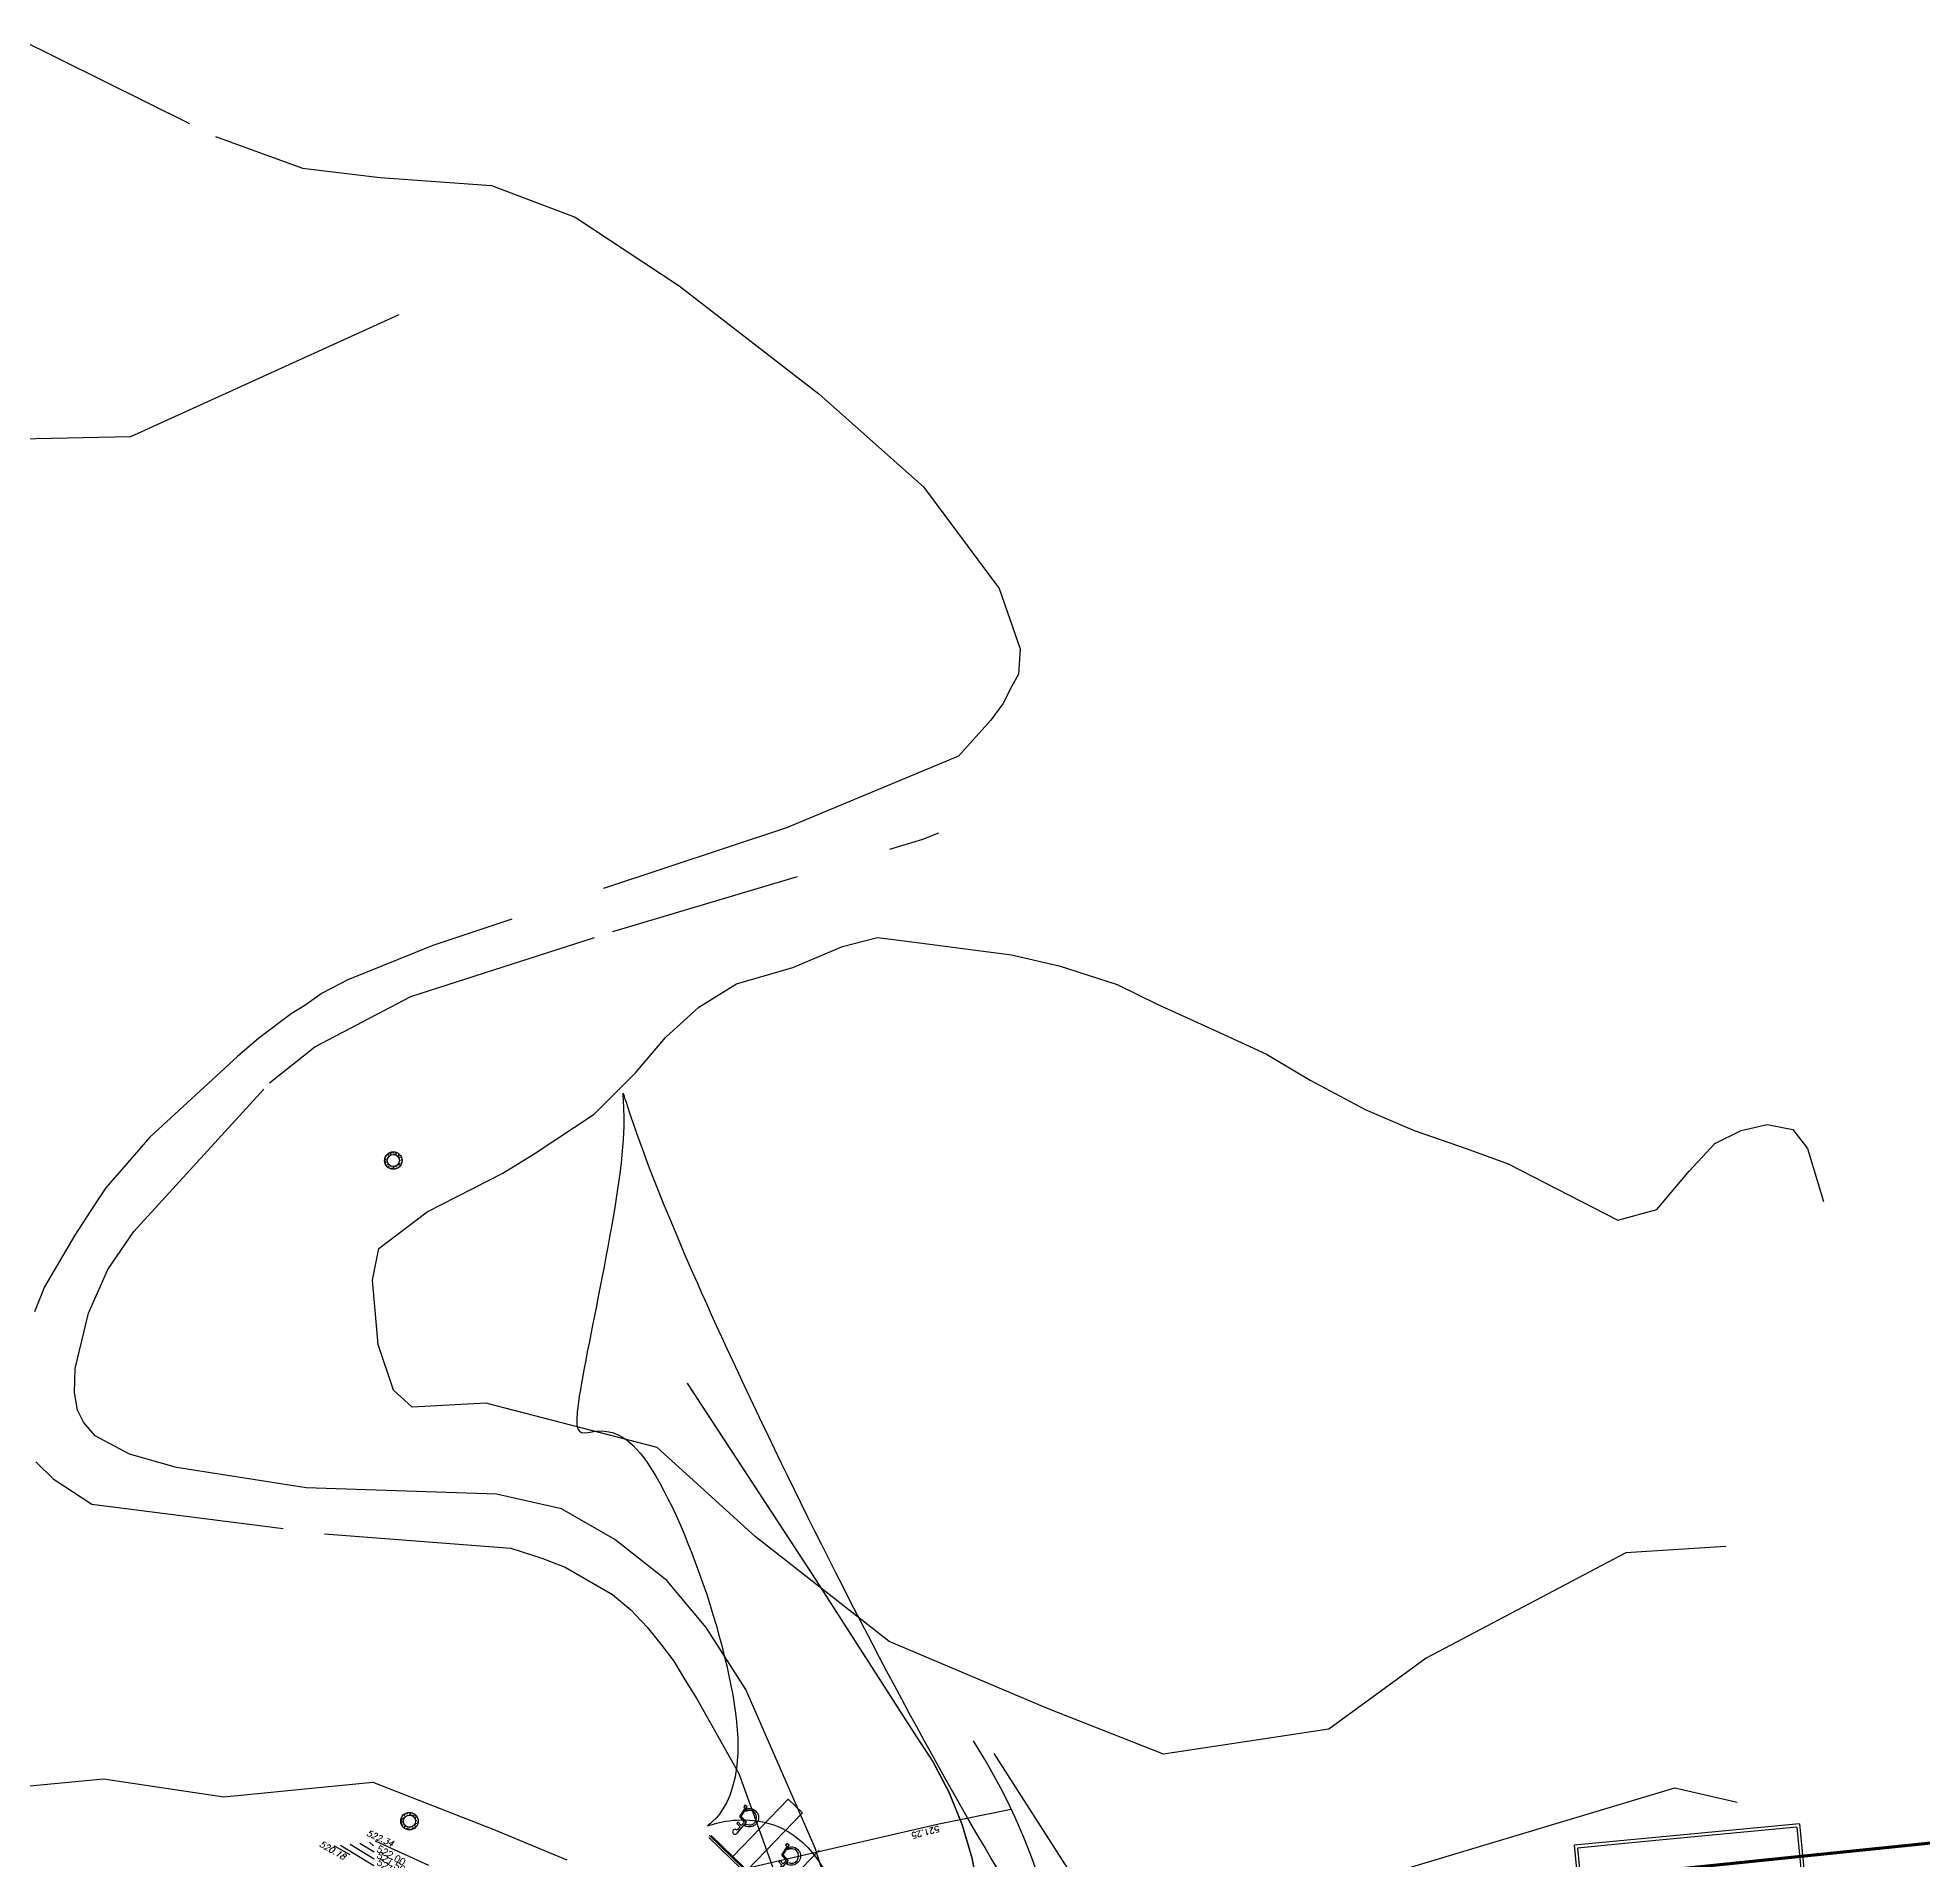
# Model space of a CAD drawing. Header units: metres. Extents: x 222509 to 223547, y 765290 to 766147.
# Drawn here: x 222982.7 to 223106.9, y 765973.2 to 766093.2 of the extents above; entities that cross this region are included whole.
import ezdxf
from ezdxf.enums import TextEntityAlignment as Align

# ---------------------------------------------------------------- set-up
doc = ezdxf.new("R2010")
doc.units = ezdxf.units.M
doc.linetypes.add('DASHED', pattern=[19.05, 12.7, -6.35])
for name, color, linetype in [('55', 8, 'Continuous'), ('IZ  dak-0.1', 8, 'Continuous'), ('IZ-sanit', 151, 'Continuous'), ('M2606', 253, 'Continuous'), ('maim kayam', 140, 'DASHED'), ('PNT2510', 8, 'Continuous'), ('PNTELEV2510', 7, 'Continuous'), ('R-K GOVA', 8, 'Continuous'), ('rony', 211, 'Continuous'), ('SM', 8, 'DASHED'), ('Tcontours1', 250, 'Continuous'), ('Tcontours2', 250, 'DASHED'), ('tich', 8, 'Continuous'), ('tich-roni', 8, 'Continuous'), ('TM', 8, 'DASHED')]:
    doc.layers.add(name, color=color, linetype=linetype)
for name, color, linetype, lineweight in [('M1510', 8, 'Continuous', 25), ('M2405', 8, 'DASHED', 25), ('Y-Drain Pipe Well', 5, 'Continuous', 35)]:
    doc.layers.add(name, color=color, linetype=linetype, lineweight=lineweight)
doc.styles.add('CIVILCADMAIN', font='d2w.shx')
doc.styles.add('hagar100', font='txt.shx', dxfattribs={"height": 20})
doc.styles.add('PTXT', font='txt.shx')

# ---------------------------------------------------------------- blocks, each defined once
blk = doc.blocks.new('G$C48AC2FB6')
at = {"layer": 'maim kayam', "ltscale": 0.1, "const_width": 0.2}
blk.add_lwpolyline([(223251.45, 765961.28), (223227.7, 765971.68), (223203.63, 765974.22), (223164.74, 765976.54), (223111.82, 765974.69), (223046.54, 765967.98), (222997.36, 765955.69)], dxfattribs=at)
blk = doc.blocks.new('SRVPNO9')
at = {"layer": 'PNTELEV2510', "style": 'PTXT', "oblique": 15}
blk.add_attdef('ELEV2', text='', height=1, dxfattribs=at).set_placement((-0.03, -1.72), align=Align.CENTER)
blk = doc.blocks.new('G$CAC2BD834')
at = {"layer": '55'}
blk.add_lwpolyline([(223045.7, 765980.13), (223054.17, 765966.94), (223090.56, 765977.88), (223094.67, 765976.94)], dxfattribs=at)
blk.add_lwpolyline([(223045.7, 765980.13), (223054.17, 765966.94), (223090.56, 765977.88), (223094.67, 765976.94)], dxfattribs=at)
at = {"layer": 'PNT2510'}
for p in [(223002.28, 765974.04, 520.18), (223005, 765974.35, 522.34)]:
    blk.add_point(p, dxfattribs=at)
at = {"layer": 'SM', "ltscale": 0.3}
blk.add_lwpolyline([(223005, 765974.35), (223012.53, 765970.96), (223018.44, 765967.43), (223024.93, 765963.66), (223029.64, 765962.09)], dxfattribs=at)
at = {"layer": 'Tcontours1'}
for points, elevation in [([(223003.31, 765974.16), (223004.88, 765973.2)], 521), ([(223004.57, 765974.3), (223004.85, 765974.06)], 522)]:
    blk.add_lwpolyline(points, dxfattribs=dict(at, elevation=elevation))
at = {"layer": 'Tcontours2'}
for points, elevation in [([(223002.68, 765974.09), (223004.86, 765972.75)], 520.5), ([(223003.94, 765974.23), (223004.88, 765973.66)], 521.5)]:
    blk.add_lwpolyline(points, dxfattribs=dict(at, elevation=elevation))
at = {"layer": 'TM', "ltscale": 0.3}
blk.add_lwpolyline([(223029.64, 765962.09), (223022.39, 765963.35), (223013.28, 765967.89), (223002.28, 765974.04)], dxfattribs=at)
at = {"layer": 'PNT2510'}
ref = blk.add_blockref('SRVPNO9', (223002.28, 765974.04, 520.18), dxfattribs=dict(at, xscale=0.4, yscale=0.4, zscale=0.4))
ref.add_attrib('ELEV2', '520.18', dxfattribs={"layer": 'PNTELEV2510', "height": 0.4, "rotation": 330.259, "style": 'PTXT', "oblique": 15}).set_placement((223002.05, 765973.59, 520.18), align=Align.CENTER)
ref = blk.add_blockref('SRVPNO9', (223005, 765974.35, 522.34), dxfattribs=dict(at, xscale=0.4, yscale=0.4, zscale=0.4))
ref.add_attrib('ELEV2', '522.34', dxfattribs={"layer": 'PNTELEV2510', "height": 0.4, "rotation": 335.5697, "style": 'PTXT', "oblique": 15}).set_placement((223005.2, 765974.37, 522.34), align=Align.CENTER)
at = {"layer": 'Tcontours1', "style": 'CIVILCADMAIN'}
for s, rotation, p in [('522.00', 331.2526, (223006.01, 765973.42, 522)), ('521.00', 328.5266, (223006.01, 765972.51, 521))]:
    blk.add_text(s, height=0.5, rotation=rotation, dxfattribs=at).set_placement(p, align=Align.MIDDLE_CENTER)
at = {"layer": 'Tcontours2', "style": 'CIVILCADMAIN'}
blk.add_text('521.50', height=0.5, rotation=328.5266, dxfattribs=at).set_placement((223006.01, 765972.97, 521.5), align=Align.MIDDLE_CENTER)
blk = doc.blocks.new('A$C05D644B8')
at = {"layer": 'rony'}
blk.add_lwpolyline([(0.519, 1.362), (0.433, 0.692), (0.781, 0.594), (0.79, 0.062), (0.931, 0.063), (0.931, 0.157), (0.856, 0.155), (0.85, 0.647), (0.528, 0.741), (0.556, 0.954), (0.776, 0.895), (0.775, 0.977), (0.566, 1.032), (0.584, 1.162), (0.595, 1.247)], dxfattribs=at)
blk.add_lwpolyline([(0.388, 0.772, 1.658102), (0.739, 0.28), (0.741, 0.128, -1.439499), (0.401, 0.866)], format="xyb", close=True, dxfattribs=at)
blk.add_arc((0.635, 1.356), 0.116, 249.90266, 177.17441, dxfattribs=at)
blk = doc.blocks.new('Hilhul')
at = {"layer": 'IZ-sanit', "linetype": 'ByBlock', "lineweight": 9, "ltscale": 50}
h = blk.add_hatch(dxfattribs=at)
h.set_pattern_fill('HONEY', color=256, scale=3.764706, style=0)
h.set_pattern_definition([(0, (2868.5, -1397.706), (17.929412, 10.351548), [11.95294, -23.90588]), (120, (2868.5, -1397.706), (-17.92941, 10.351552), [11.95294, -23.90588]), (60, (2868.5, -1397.706), (2e-06, 20.7031), [-23.90588, 11.95294])])
h.paths.add_polyline_path([(-57.5, 0, 1), (57.5, 0, 1)])
h.paths.add_polyline_path([(40, 0, -1), (-40, 0, -1)], flags=16)
at = {"layer": 'IZ-sanit', "linetype": 'ByBlock', "ltscale": 50}
for radius in [57.5, 40]:
    blk.add_circle((0, 0), radius, dxfattribs=at)
blk = doc.blocks.new('G$C122A9018')
at = {"layer": 'IZ  dak-0.1'}
for p, q in [((223098.78083, 765975.50448), (223088.37829, 765974.50962)), ((223098.60078, 765975.28633), (223088.39735, 765974.31055)), ((223098.60078, 765975.28633), (223100.23346, 765958.21423)), ((223098.78083, 765975.50448), (223100.4516, 765958.03418)), ((223026.94197, 765974.5918), (223033.32533, 765968.42791)), ((223033.35087, 765968.56472), (223026.96635, 765974.74522)), ((223033.40869, 765968.62007), (223027.08095, 765974.7356)), ((223088.37829, 765974.50962), (223083.94851, 765974.08599)), ((223083.94851, 765974.08599), (223085.15277, 765961.49343)), ((223088.39735, 765974.31055), (223084.16662, 765973.90593)), ((223084.16662, 765973.90593), (223085.33283, 765961.71155))]:
    blk.add_line(p, q, dxfattribs=at)
at = {"layer": 'IZ  dak-0.1', "color": 0}
blk.add_arc((223010.70173, 765959.35215), 40, 16.2367372, 32.7064925, dxfattribs=at)
blk.add_rational_spline([(223055.82661, 765953.57697, 82148784), (223057.08162, 765952.95913, 82148784), (223057.2209, 765951.56723, 82148784), (223057.4507, 765949.1642, 82148784), (223057.68051, 765946.76117, 82148784), (223077.1915, 765948.62708, 82148784), (223096.70248, 765950.493, 82148784), (223096.4002, 765953.65359, 82148784), (223096.09792, 765956.81417, 82148784), (223096.03897, 765957.23226, 82148784), (223096.30777, 765957.55788, 82148784), (223096.57656, 765957.88349, 82148784), (223096.99824, 765957.90482, 82148784), (223098.61585, 765958.05953, 82148784), (223100.23346, 765958.21424, 82148784), (223099.41712, 765966.75029, 82148784), (223098.60078, 765975.28635, 82148784), (223086.28198, 765974.10825, 82148784), (223084.16662, 765973.90594, 82148784), (223084.74973, 765967.80875, 82148784), (223085.33283, 765961.71156, 82148784), (223087.17253, 765961.88749, 82148784), (223089.01222, 765962.06343, 82148784), (223089.44524, 765962.13648, 82148784), (223089.56891, 765961.71511, 82148784), (223089.69257, 765961.29374, 82148784), (223089.28874, 765961.1212, 82148784), (223084.136, 765958.46981, 82148784), (223078.57413, 765960.09654, 82148784), (223078.13882, 765960.18493, 82148784), (223078.18086, 765960.62713, 82148784), (223078.2229, 765961.06933, 82148784), (223078.66707, 765961.0741, 82148784), (223080.50676, 765961.25004, 82148784), (223082.34645, 765961.42598, 82148784), (223081.87996, 765966.30373, 82148784), (223081.41346, 765971.18149, 82148784), (223074.19639, 765970.49128, 82148784), (223066.97931, 765969.80106, 82148784), (223067.44581, 765964.92334, 82148784), (223067.9123, 765960.04561, 82148784), (223069.75199, 765960.22153, 82148784), (223071.59168, 765960.39745, 82148784), (223072.01678, 765960.45799, 82148784), (223072.13769, 765960.04598, 82148784), (223072.25861, 765959.63397, 82148784), (223071.86822, 765959.45519, 82148784), (223069.47676, 765958.2304, 82148784), (223066.80652, 765957.93206, 82148784), (223065.857, 765957.88964, 82148784), (223065.76772, 765958.83591, 82148784), (223065.4072, 765962.60576, 82148784), (223065.04669, 765966.37562, 82148784), (223060.16895, 765965.90915, 82148784), (223055.29122, 765965.44268, 82148784), (223055.4367, 765963.92126, 82148784), (223055.58219, 765962.39984, 82148784), (223055.65044, 765961.69962, 82148784), (223055.0724, 765961.29858, 82148784), (223054.49435, 765960.89755, 82148784), (223053.86235, 765961.20666, 82148784), (223053.69455, 765961.28836, 82148784), (223053.52675, 765961.37006, 82148784), (223050.6862, 765962.75789, 82148784), (223050.21812, 765965.88449, 82148784), (223050.00295, 765967.59228, 82148784), (223049.48559, 765969.23398, 82148784), (223049.29596, 765969.88521, 82148784), (223049.10632, 765970.53643, 82148784), (223047.48783, 765976.09455, 82148784), (223044.35969, 765980.96559, 82148784), (223037.50002, 765991.64795, 82148784), (223030.64036, 766002.33032, 82148784), (223027.7329, 766006.39825, 82148784), (223025.55787, 766010.90055, 82148784), (223026.04161, 766012.2296, 82148784), (223026.52536, 766013.55865, 82148784), (223025.26508, 766016.26112, 82148784), (223024.00481, 766018.96358, 82148784), (223022.82463, 766019.39377, 82148784), (223021.64445, 766019.82396, 82148784), (223021.27748, 766019.87695, 82148784), (223021.22488, 766020.24396, 82148784), (223021.17228, 766020.61098, 82148784), (223021.50958, 766020.76491, 82148784), (223023.2086, 766021.55848, 82148784), (223024.90762, 766022.35205, 82148784), (223023.8511, 766024.61777, 82148784), (223022.79458, 766026.88348, 82148784), (223011.44279, 766021.59009, 82148784), (223009.65297, 766020.75531, 82148784), (223013.89014, 766011.66856, 82148784), (223018.12731, 766002.58181, 82148784), (223019.85808, 766003.38894, 82148784), (223021.78392, 766004.28701, 82148784), (223022.23707, 766004.49831, 82148784), (223022.44838, 766004.04516, 82148784), (223022.62895, 766003.65526, 82148784), (223022.80954, 766003.26535, 82148784), (223023.73943, 766001.27124, 82148784), (223022.21035, 765999.68912, 82148784), (223019.71186, 765997.10393, 82148784), (223017.21338, 765994.51875, 82148784), (223013.04368, 765990.2044, 82148784), (223008.87397, 765985.89005, 82148784), (223015.16572, 765979.80923, 82148784), (223021.45747, 765973.72842, 82148784), (223024.92032, 765977.31141, 82148784), (223028.38318, 765980.8944, 82148784), (223028.67104, 765981.19225, 82148784), (223029.08521, 765981.19931, 82148784), (223029.49937, 765981.20636, 82148784), (223029.79722, 765980.91848, 82148784), (223030.10051, 765980.6253, 82148784), (223030.40384, 765980.33211, 82148784), (223031.12282, 765979.63716, 82148784), (223030.4279, 765978.91814, 82148784), (223028.7484, 765977.18038, 82148784), (223027.06889, 765975.44261, 82148784), (223026.92496, 765975.29369, 82148784), (223026.92849, 765975.08661, 82148784), (223026.93202, 765974.87954, 82148784), (223027.08095, 765974.73561, 82148784), (223030.24481, 765971.67785, 82148784), (223033.40867, 765968.6201, 82148784), (223033.76819, 765968.27263, 82148784), (223034.11567, 765968.63215, 82148784), (223035.47503, 765970.03864, 82148784), (223036.83439, 765971.44512, 82148784), (223037.0489, 765971.66708, 82148784), (223037.34344, 765971.57477, 82148784), (223037.63799, 765971.48246, 82148784), (223037.68746, 765971.17778, 82148784), (223039.20687, 765960.91804, 82148784), (223035.44236, 765951.25371, 82148784), (223033.77143, 765947.41824, 82148784), (223035.38739, 765951.12751), (223040.73744, 765941.57981, 82148784), (223049.3744, 765939.57685, 82148784), (223043.72664, 765942.9466, 82148784), (223046.73798, 765948.79333, 82148784), (223047.29092, 765949.86691, 82148784), (223047.84386, 765950.94049, 82148784), (223050.52996, 765956.15574, 82148784), (223055.80439, 765953.58779, 82148784)], [1, 0.874303890564, 1, 1, 1, 1, 1, 1, 1, 0.915084106874, 1, 0.915084106874, 1, 1, 1, 1, 1, 1, 1, 1, 1, 1, 1, 0.747678737573, 1, 0.747678737573, 1, 0.928707475712, 1, 0.743413118467, 1, 0.743413118467, 1, 1, 1, 1, 1, 1, 1, 1, 1, 1, 1, 0.756137240206, 1, 0.756137240206, 1, 0.983659245158, 1, 0.724365064772, 1, 1, 1, 1, 1, 1, 1, 0.862445433916, 1, 0.862445433916, 1, 1, 1, 0.885204986679, 1, 0.995955185295, 1, 1, 1, 0.989685179049, 1, 1, 1, 0.996368079208, 1, 1, 1, 1, 1, 1, 1, 0.800589354585, 1, 0.800589354585, 1, 1, 1, 1, 1, 1, 1, 1, 1, 1, 1, 0.707108429283, 1, 1, 1, 0.82400987015, 1, 1, 1, 1, 1, 1, 1, 1, 1, 0.92387585026, 1, 0.92387585026, 1, 1, 1, 0.707125954346, 1, 1, 1, 0.92387890939, 1, 0.92387890939, 1, 1, 1, 0.707112315402, 1, 1, 1, 0.850914695389, 1, 0.850914695389, 1, 0.966586149453, 1, 1, 1, 1, 1, 0.728801467525, 1, 1, 1, 0.715025423858, 1], degree=2, knots=[0, 0, 0, 1.013593049, 1.013593049, 2.013593049, 2.013593049, 3.013593049, 3.013593049, 4.013593049, 4.013593049, 4.843752829, 4.843752829, 5.673912608, 5.673912608, 6.673912608, 6.673912608, 7.673912608, 7.673912608, 8.673912608, 8.673912608, 9.673912608, 9.673912608, 10.673912608, 10.673912608, 12.126386046, 12.126386046, 13.578859484, 13.578859484, 14.338628457, 14.338628457, 15.803902935, 15.803902935, 17.269177413, 17.269177413, 18.269177413, 18.269177413, 19.269177413, 19.269177413, 20.269177413, 20.269177413, 21.269177413, 21.269177413, 22.269177413, 22.269177413, 23.695989704, 23.695989704, 25.122801996, 25.122801996, 25.484856723, 25.484856723, 27.00622343, 27.00622343, 28.00622343, 28.00622343, 29.00622343, 29.00622343, 30.00622343, 30.00622343, 31.067653271, 31.067653271, 32.129083112, 32.129083112, 33.129083112, 33.129083112, 34.09680683, 34.09680683, 34.276752253, 34.276752253, 35.276752253, 35.276752253, 35.564260201, 35.564260201, 36.564260201, 36.564260201, 36.73476818, 36.73476818, 37.73476818, 37.73476818, 38.73476818, 38.73476818, 39.73476818, 39.73476818, 41.019804594, 41.019804594, 42.304841008, 42.304841008, 43.304841008, 43.304841008, 44.304841008, 44.304841008, 45.304841008, 45.304841008, 46.304841008, 46.304841008, 47.304841008, 47.304841008, 48.875632673, 48.875632673, 49.875632673, 49.875632673, 51.080320521, 51.080320521, 52.080320521, 52.080320521, 53.080320521, 53.080320521, 54.080320521, 54.080320521, 55.080320521, 55.080320521, 55.865737928, 55.865737928, 56.651155336, 56.651155336, 57.651155336, 57.651155336, 59.221897432, 59.221897432, 60.221891401, 60.221891401, 61.007292821, 61.007292821, 61.792694241, 61.792694241, 62.792694241, 62.792694241, 64.363474915, 64.363474915, 65.363471305, 65.363471305, 66.469615729, 66.469615729, 67.575760153, 67.575760153, 68.094231811, 68.094231811, 69.094231811, 69.094231811, 70.094231811, 70.094231811, 71.602684602, 71.602684602, 72.602684602, 72.602684602, 74.150956311, 74.150956311, 74.150956311], dxfattribs=at)
at = {"layer": 'R-K GOVA', "color": 30}
blk.add_lwpolyline([(223029.33619, 765972.55599), (223042.08276, 765975.50453), (223046.85459, 765976.46855)], dxfattribs=at)
at = {"layer": 'tich', "linetype": 'DASHED', "ltscale": 15, "const_width": 0.1}
blk.add_lwpolyline([(223044.90996, 765966.39583, 0.172536143), (223040.42468, 765981.54315), (223033.87905, 765991.74486, 0.0021818), (223033.6418, 765992.11109), (223025.50918, 766004.54606)], format="xyb", dxfattribs=at)
at = {"layer": 'tich-roni', "linetype": 'Continuous'}
for p, q in [((223028.51907, 765973.34571), (223032.16759, 765977.12079)), ((223033.10237, 765976.21736), (223032.16759, 765977.12079)), ((223029.45385, 765972.44228), (223033.10237, 765976.21736)), ((223031.2515, 765970.70491), (223034.20505, 765973.76091))]:
    blk.add_line(p, q, dxfattribs=at)
at = {"xscale": 1.4, "yscale": 1.4, "zscale": 1.4, "rotation": 146.9117266696915}
for p in [(223030.44411, 765976.08681), (223033.20668, 765973.55849)]:
    blk.add_blockref('A$C05D644B8', p, dxfattribs=at)
at = {"layer": 'Y-Drain Pipe Well', "xscale": 0.01, "yscale": 0.01, "zscale": 0.01}
for p in [(223006.15032, 766019.21134), (223007.21233, 765975.67925, 121.22)]:
    blk.add_blockref('Hilhul', p, dxfattribs=at)
at = {"layer": 'R-K GOVA', "color": 30, "style": 'hagar100'}
blk.add_text('521.25', height=0.4, rotation=194.44356, dxfattribs=at).set_placement((223042.06884, 765975.37972))
blk = doc.blocks.new('G$CEBE070F1')
at = {"layer": 'M1510'}
for points in [[(223006.52, 766074.93, 508.79), (222988.83, 766066.89, 510.81), (222961.8, 766066.32, 511.35), (222949.4, 766058, 512.1), (222931.87, 766046.25, 513.14), (222924.99, 766039.15, 514.2), (222917.96, 766031.9, 514.36), (222907.19, 766030.91, 516.69), (222894.54, 766033.65, 516.3), (222886.72, 766033.22, 514.33), (222880.55, 766025.46, 513.3), (222877.9, 766017.43, 511.82), (222870.68, 766007.49, 510.73), (222867.91, 766002.38, 509.95), (222867.18, 765996.1, 509.98), (222868.69, 765987.89, 509.69), (222873.54, 765978, 510.03), (222879.04, 765966.81, 510.06), (222887.04, 765960.01, 510.01), (222894.12, 765956.58, 510.03), (222903.24, 765952.17, 509.36)], [(223093.94, 765993.78, 520.79), (223087.34, 765993.36, 521.14), (223074.2, 765986.43, 521.84), (223067.77, 765981.75, 522.52), (223056.89, 765980.09, 522.42), (223049.24, 765983.1, 522.01), (223038.82, 765987.52, 521.85), (223029.98, 765994.44, 520.81), (223023.52, 766000.31, 520.31), (223012.24, 766003.22, 519.77), (223007.4, 766002.96, 519.5), (223006.17, 766004.08, 519.39), (223005.15, 766007.08, 519.27), (223004.78, 766011.33, 519.23), (223005.19, 766013.41, 519.2), (223008.38, 766015.82, 518.65), (223013.36, 766018.38, 518.92), (223015.42, 766019.66, 519.03), (223019.37, 766022.27, 518.96), (223022.13, 766025.01, 518.8), (223024.09, 766027.32, 518.64), (223026.28, 766029.32, 518.42), (223028.75, 766030.85, 517.7), (223032.47, 766031.93, 517.43), (223035.74, 766033.31, 517.24), (223038.05, 766033.91, 517.02), (223039.81, 766033.69, 516.95), (223046.88, 766032.76, 517.17), (223050.01, 766032.04, 517.28), (223053.84, 766030.81, 517.42), (223056.46, 766029.52, 517.68), (223060.33, 766027.76, 517.79), (223063.68, 766026.21, 517.99), (223066.54, 766024.51, 518.05), (223070.18, 766022.57, 518.18), (223073.39, 766021.19, 518.32), (223076.83, 766020.01, 518.49), (223079.6, 766019, 518.75), (223086.81, 766015.28, 518.97), (223089.38, 766015.98, 518.92), (223091.51, 766018.51, 518.79), (223093.21, 766020.33, 518.73), (223094.95, 766021.19, 518.69), (223096.65, 766021.59, 518.69), (223098.35, 766021.25, 518.61), (223099.3, 766020.01, 518.59), (223100.37, 766016.5, 518.88)]]:
    blk.add_polyline3d(points, dxfattribs=at)
at = {"layer": 'M2405'}
for points in [[(222981.35, 766093.2, 502.89), (222994.43, 766086.68, 504.92), (223000.17, 766084.6, 505.57), (223005.29, 766083.98, 505.65), (223012.61, 766083.47, 505.63), (223018.13, 766081.37, 505.89), (223024.98, 766076.84, 506.76), (223034.17, 766069.74, 507.93), (223041.07, 766063.61, 509.07), (223046.07, 766056.91, 510.42), (223047.45, 766052.92, 511.24), (223047.34, 766051.27, 511.49), (223046.88, 766050.42, 511.72), (223046.31, 766049.31, 512.17), (223045.51, 766048.23, 512.6), (223043.39, 766045.86, 513.14), (223032.04, 766041.14, 514.62), (223008.75, 766033.39, 516.51), (223003.15, 766031.12, 516.83), (223001.47, 766030.23, 516.87), (223000.33, 766029.43, 516.9), (222999.43, 766028.88, 516.99), (222997.28, 766027.28, 517.11), (222995.89, 766026.06, 517.15), (222990.11, 766020.76, 517.17), (222987.21, 766017.41, 517.37), (222986.51, 766016.35, 517.55), (222985.16, 766014.3, 517.59), (222983.17, 766010.88, 517.77), (222982.52, 766009.23, 517.82)], [(222982.61, 765999.36, 518.16), (222983.74, 765998.23, 518.24), (222986.29, 765996.56, 518.48), (223001.62, 765994.61, 519.61), (223013.9, 765993.67, 519.8), (223015.94, 765993.01, 519.9), (223017.48, 765992.41, 519.98), (223020.59, 765990.61, 520.25), (223021.8, 765989.61, 520.34), (223022.87, 765988.47, 520.38), (223023.77, 765987.34, 520.5), (223024.63, 765986.22, 520.61), (223025.34, 765985.04, 520.66), (223026.14, 765983.73, 520.78), (223028.9, 765978.82, 520.95), (223034.14, 765964.41, 520.8)], [(223037.57, 765962.55, 520.82), (223033.95, 765973.89, 520.76), (223029.37, 765984.36, 520.77), (223026.76, 765988.43, 520.53), (223024.16, 765991.54, 520.3), (223020.75, 765994.23, 520.11), (223017.22, 765996.25, 519.88), (223012.95, 765997.23, 519.87), (223000.41, 765997.64, 519.49), (222991.86, 765998.99, 518.66), (222988.77, 765999.86, 518.39), (222986.51, 766001.06, 518.12), (222985.73, 766001.96, 518.11), (222985.35, 766002.76, 518.04), (222985.14, 766003.92, 518.01), (222985.18, 766005.5, 518.01), (222986.08, 766009.15, 517.72), (222987.35, 766012.03, 517.6), (222989.06, 766014.53, 517.57), (222998, 766024.32, 517.2), (223000.98, 766026.7, 516.97), (223007.31, 766030.03, 516.77), (223020.61, 766034.3, 515.81), (223041.04, 766040.38, 513.56), (223042.09, 766040.8, 513.49)]]:
    blk.add_polyline3d(points, dxfattribs=at)
at = {"layer": 'M2606'}
blk.add_polyline3d([(222929.53, 765986.05, 514.39), (222934.55, 765984.26, 514.69), (222937.64, 765982.51, 514.59), (222940.23, 765980.68, 514.58), (222942.19, 765979.61, 514.75), (222946.69, 765978.27, 514.8), (222951.24, 765976.92, 514.85), (222954.63, 765977.56, 515.28), (222959.24, 765976.92, 515.43), (222962.92, 765976.21, 515.5), (222966.03, 765976.11, 515.61), (222970.99, 765975.96, 515.79), (222976.86, 765977.5, 516.95), (222987.06, 765978.46, 518.11), (222994.99, 765977.29, 519.2), (223001.43, 765977.92, 519.7), (223004.79, 765978.25, 519.95), (223012.78, 765975.12, 520.93), (223017.58, 765973.13, 521.34)], dxfattribs=at)

msp = doc.modelspace()

# ---------------------------------------------------------------- block references
for name in ['G$CEBE070F1', 'G$C122A9018', 'G$CAC2BD834', 'G$C48AC2FB6']:
    msp.add_blockref(name, (0, 0))

doc.saveas('drawing.dxf')
